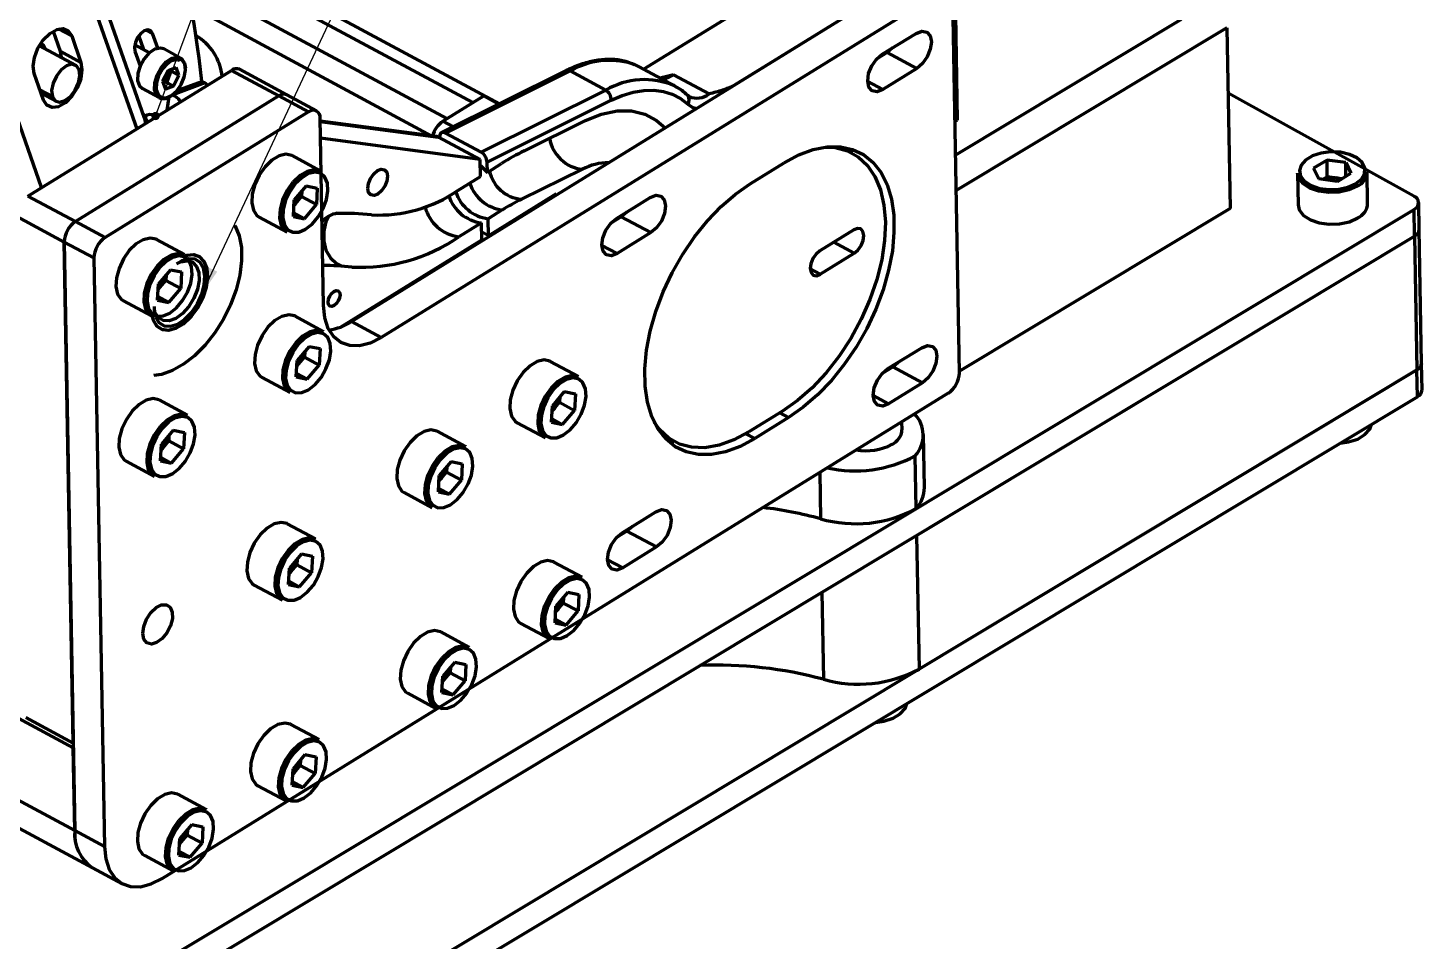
# Model space of a CAD drawing. Header units: millimetres. Extents: x -419 to 9215, y 1224 to 3301.
# Drawn here: x 356.9 to 526.9, y 2615.3 to 2726.8 of the extents above; entities that cross this region are included whole.
import ezdxf

# ---------------------------------------------------------------- set-up
doc = ezdxf.new("R2010")
doc.units = ezdxf.units.MM
doc.layers.add('Net 0.35', color=20, linetype='Continuous', lineweight=35)
doc.layers.add('Net 0.7', color=7, linetype='Continuous', lineweight=70)
doc.styles.get("Standard").update_dxf_attribs({"font": 'arial.ttf'})
doc.dimstyles.new('SLDDIMSTYLE0', dxfattribs={"dimtxt": 0.18, "dimasz": 3.302, "dimexe": 0, "dimexo": 0.0625, "dimgap": 0, "dimtad": 0, "dimtih": 1, "dimtoh": 1, "dimdec": 0, "dimrnd": 1e-09, "dimzin": 0, "dimdsep": 46, "dimtxsty": 'Standard', "dimsah": 1, "dimcen": 0.09, "dimadec": 0, "dimazin": 0, "dimtfac": 3.302, "dimtdec": 0, "dimtofl": 0, "dimtmove": 0, "dimatfit": 3, "dimfxl": 1, "dimfrac": 2, "dimtolj": 1, "dimtzin": 0, "dimarcsym": 0})
doc.dimstyles.new('SLDDIMSTYLE1', dxfattribs={"dimtxt": 0.18, "dimasz": 1.016, "dimexe": 0, "dimexo": 0.0625, "dimgap": 0, "dimtad": 0, "dimtih": 1, "dimtoh": 1, "dimdec": 0, "dimrnd": 1e-09, "dimzin": 0, "dimdsep": 46, "dimtxsty": 'Standard', "dimblk1": 'DOT', "dimblk2": 'DOT', "dimsah": 1, "dimcen": 0.09, "dimadec": 0, "dimazin": 0, "dimtfac": 1.016, "dimtdec": 0, "dimtofl": 0, "dimtmove": 0, "dimatfit": 3, "dimldrblk": 'DOT', "dimfxl": 1, "dimfrac": 2, "dimtolj": 1, "dimtzin": 0, "dimarcsym": 0})

# ---------------------------------------------------------------- blocks, each defined once
blk = doc.blocks.new('_Dot')
at = {"color": 0, "linetype": 'ByBlock', "lineweight": -2}
blk.add_line((-0.5, 0), (-1, 0), dxfattribs=at)
at = {"color": 0, "linetype": 'ByBlock', "const_width": 0.5}
blk.add_lwpolyline([(-0.25, 0, 1), (0.25, 0, 1)], format="xyb", close=True, dxfattribs=at)

msp = doc.modelspace()

# ---------------------------------------------------------------- linework, layer by layer
at = {"layer": 'Net 0.7', "color": 7, "linetype": 'Continuous', "lineweight": 70}
for p, q in [((469.51, 2756.34), (470.24, 2715.52)), ((371.08, 2715.88), (358.94, 2750.58)), ((464.65, 2733.15), (396.36, 2690.95)), ((468.27, 2731.21), (399.98, 2689.01)), ((376.75, 2729.43), (406.16, 2713.6)), ((431.98, 2721.75), (445.67, 2730.21)), ((459.27, 2729.83), (442.99, 2719.77)), ((470.5, 2684.71), (469.68, 2730.43)), ((497.54, 2727.81), (470.02, 2711.27)), ((359.96, 2726.41), (360.82, 2723.94)), ((372.72, 2724.32), (372.09, 2726.12)), ((461.09, 2723.57), (465.22, 2726.13)), ((503.13, 2726.8), (470.1, 2706.94)), ((503.13, 2726.8), (503.52, 2704.76)), ((362.69, 2722.25), (358.28, 2724.62)), ((362.22, 2725.81), (363.35, 2722.58)), ((371.7, 2723.75), (369.91, 2724.72)), ((371.03, 2724.11), (370.42, 2725.85)), ((462.35, 2724.36), (461.68, 2723.78)), ((360.82, 2723.94), (363.35, 2722.58)), ((360.82, 2723.94), (360.95, 2723.18)), ((369.94, 2723.96), (370.57, 2722.15)), ((375.51, 2723.12), (373.45, 2724.23)), ((461.68, 2723.78), (460.41, 2723)), ((460.79, 2723.23), (460.78, 2723.35)), ((461.68, 2723.78), (465.3, 2721.83)), ((356.88, 2706.27), (381.71, 2721.61)), ((358.79, 2717.98), (357.66, 2721.21)), ((373.98, 2721.6), (373.31, 2720.28)), ((373.98, 2721.6), (374.98, 2721.96)), ((374.37, 2721.51), (374.04, 2720.85)), ((374.37, 2721.51), (374.3, 2721.71)), ((374.37, 2721.51), (375.31, 2721.01)), ((375.31, 2721.01), (374.65, 2719.69)), ((375.31, 2721.01), (374.98, 2721.96)), ((376, 2722.51), (376.1, 2721.87)), ((387.5, 2718.49), (381.71, 2721.61)), ((388.48, 2718.62), (382.69, 2721.74)), ((422.52, 2721.58), (407.33, 2714.01)), ((407.81, 2713.96), (423.02, 2721.54)), ((427.36, 2719.2), (423.02, 2721.54)), ((435.76, 2719.72), (431.42, 2722.06)), ((435.64, 2721.08), (434.31, 2720.73)), ((439.98, 2718.75), (435.64, 2721.08)), ((465.3, 2721.83), (461.16, 2719.28)), ((370.84, 2719.39), (372.9, 2718.28)), ((373.31, 2720.28), (373.65, 2719.32)), ((373.71, 2720.19), (373.38, 2720.08)), ((374.65, 2719.69), (373.65, 2719.32)), ((374.04, 2720.85), (373.71, 2720.19)), ((373.71, 2720.19), (374.65, 2719.69)), ((378.47, 2720.07), (374.54, 2718.64)), ((375.09, 2719.17), (378.11, 2720.27)), ((378.11, 2720.27), (378.47, 2720.07)), ((378.81, 2719.81), (378.47, 2720.07)), ((435.86, 2719.66), (435.76, 2719.72)), ((358.49, 2718.83), (360.32, 2717.85)), ((358.58, 2718.78), (358.52, 2718.75)), ((387.5, 2718.49), (362.67, 2703.15)), ((373.87, 2716.77), (374.11, 2718.38)), ((374.54, 2718.65), (374.54, 2718.64)), ((387.5, 2718.49), (391.12, 2716.54)), ((392.1, 2716.67), (388.48, 2718.62)), ((407.51, 2715.42), (412.48, 2718.49)), ((427.36, 2719.2), (412.15, 2711.62)), ((412.48, 2718.49), (414.33, 2717.5)), ((412.89, 2710.41), (428.03, 2717.96)), ((437.55, 2718.45), (437.33, 2718.58)), ((525.93, 2706.27), (503.27, 2718.82)), ((391.12, 2716.54), (366.29, 2701.2)), ((372.58, 2715.97), (372.32, 2716.11)), ((392.94, 2692.91), (392.53, 2715.76)), ((406.77, 2713.52), (392.54, 2715.42)), ((417.47, 2711.8), (424.91, 2715.48)), ((469.95, 2715.35), (470.24, 2715.52)), ((470.24, 2715.52), (469.95, 2715.37)), ((412.05, 2710.72), (392.57, 2713.32)), ((412.05, 2710.72), (406.98, 2713.45)), ((407.11, 2713.38), (407.1, 2713.53)), ((412.15, 2711.62), (407.81, 2713.96)), ((392.55, 2709.35), (389.11, 2711.2)), ((457.47, 2711.5), (456.02, 2712.28)), ((456.45, 2712.22), (456.74, 2711.89)), ((412.09, 2708.65), (412.05, 2710.72)), ((412.92, 2709.16), (412.89, 2710.41)), ((412.92, 2709.16), (414.64, 2710.23)), ((424.52, 2709.55), (417.08, 2705.87)), ((444.98, 2707.77), (449.12, 2710.33)), ((511.73, 2709.08), (511.8, 2705.2)), ((515.34, 2710.66), (513.69, 2709.67)), ((514.32, 2708.37), (513.69, 2709.67)), ((517.62, 2710.35), (515.34, 2710.66)), ((515.37, 2708.62), (515.34, 2710.66)), ((516.61, 2708.06), (518.26, 2709.05)), ((517.62, 2710.35), (518.26, 2709.05)), ((517.65, 2708.68), (517.62, 2710.35)), ((520.29, 2705.35), (520.22, 2709.23)), ((390.83, 2707.51), (389.37, 2705.79)), ((390.83, 2707.51), (392.18, 2707.23)), ((409.33, 2706.94), (412.09, 2708.65)), ((516.61, 2708.06), (514.32, 2708.37)), ((515.37, 2708.62), (514.83, 2708.3)), ((516.52, 2708.47), (515.37, 2708.62)), ((517.15, 2708.38), (516.52, 2708.47)), ((362.67, 2703.15), (356.88, 2706.27)), ((389.26, 2703.78), (389.37, 2705.79)), ((389.53, 2705.34), (390.26, 2706.2)), ((390.3, 2706.89), (390.26, 2706.2)), ((390.26, 2706.2), (392.07, 2705.22)), ((392.18, 2707.23), (392.07, 2705.22)), ((396.36, 2690.95), (420.51, 2705.87)), ((421.33, 2706.55), (413.05, 2701.43)), ((420.36, 2705.95), (420.51, 2705.87)), ((421.33, 2706.55), (421.33, 2706.39)), ((428.67, 2703.54), (432.8, 2706.09)), ((355.92, 2602.38), (525.96, 2704.64)), ((389.28, 2704.22), (390.61, 2703.5)), ((389.33, 2705.1), (389.53, 2705.34)), ((390.61, 2703.5), (392.07, 2705.22)), ((414.74, 2704.57), (413.02, 2703.5)), ((429.94, 2704.32), (429.26, 2703.75)), ((503.52, 2704.76), (470.5, 2684.9)), ((526.02, 2701.37), (525.96, 2704.64)), ((526.59, 2702.2), (526.53, 2705.47)), ((361.32, 2700.66), (355.53, 2703.78)), ((366.29, 2701.2), (362.67, 2703.15)), ((385.09, 2703.71), (388.52, 2701.86)), ((389.26, 2703.78), (390.61, 2703.5)), ((412.19, 2702.99), (409.43, 2701.29)), ((412.23, 2700.92), (412.19, 2702.99)), ((413.05, 2701.43), (413.02, 2703.5)), ((429.26, 2703.75), (427.99, 2702.96)), ((429.26, 2703.75), (432.88, 2701.8)), ((355.98, 2599.11), (526.02, 2701.37)), ((361.32, 2700.66), (364.94, 2698.71)), ((361.32, 2700.66), (362.61, 2628.82)), ((362.41, 2639.5), (361.32, 2700.66)), ((376, 2699.12), (372.56, 2700.97)), ((394.99, 2690.27), (412.23, 2700.92)), ((413.05, 2701.43), (412.21, 2701.89)), ((432.88, 2701.8), (428.74, 2699.24)), ((457.61, 2702.14), (453.48, 2699.58)), ((465.28, 2664.85), (526.02, 2701.37)), ((526.02, 2701.37), (526.31, 2685.05)), ((526.88, 2685.87), (526.59, 2702.2)), ((453.53, 2696.73), (457.67, 2699.28)), ((364.94, 2698.71), (366.23, 2626.88)), ((374.27, 2697.28), (372.81, 2695.56)), ((374.27, 2697.28), (375.63, 2697)), ((372.7, 2693.55), (372.81, 2695.56)), ((372.98, 2695.11), (373.71, 2695.97)), ((373.74, 2696.66), (373.71, 2695.97)), ((373.71, 2695.97), (375.52, 2694.99)), ((375.63, 2697), (375.52, 2694.99)), ((372.73, 2693.99), (374.06, 2693.27)), ((372.78, 2694.87), (372.98, 2695.11)), ((374.06, 2693.27), (375.52, 2694.99)), ((368.53, 2693.48), (371.97, 2691.63)), ((372.46, 2691.51), (372.42, 2692.03)), ((372.7, 2693.55), (374.06, 2693.27)), ((392.9, 2689.75), (389.47, 2691.61)), ((396.36, 2690.95), (399.98, 2689.01)), ((391.18, 2687.92), (389.72, 2686.2)), ((390.65, 2687.3), (390.61, 2686.61)), ((391.18, 2687.92), (392.53, 2687.64)), ((392.53, 2687.64), (392.42, 2685.63)), ((461.77, 2685.2), (465.91, 2687.76)), ((389.61, 2684.19), (389.72, 2686.2)), ((389.68, 2685.51), (389.88, 2685.75)), ((389.88, 2685.75), (390.61, 2686.61)), ((390.61, 2686.61), (392.42, 2685.63)), ((390.96, 2683.91), (392.42, 2685.63)), ((424.04, 2684.23), (420.6, 2686.08)), ((461.1, 2684.63), (462.37, 2685.42)), ((462.37, 2685.42), (463.04, 2685.99)), ((462.37, 2685.42), (465.99, 2683.47)), ((526.94, 2682.61), (526.88, 2685.87)), ((356.27, 2582.79), (526.31, 2685.05)), ((385.44, 2684.12), (388.87, 2682.27)), ((389.61, 2684.19), (390.96, 2683.91)), ((389.63, 2684.62), (390.96, 2683.91)), ((461.47, 2684.86), (461.47, 2684.99)), ((526.31, 2685.05), (465.58, 2648.52)), ((526.37, 2681.78), (526.31, 2685.05)), ((373.27, 2622.97), (469.15, 2682.23)), ((422.31, 2682.4), (420.85, 2680.68)), ((422.31, 2682.4), (423.66, 2682.12)), ((423.66, 2682.12), (423.55, 2680.11)), ((465.99, 2683.47), (461.85, 2680.91)), ((356.33, 2579.52), (526.37, 2681.78)), ((376.35, 2679.52), (372.91, 2681.38)), ((420.74, 2678.67), (420.85, 2680.68)), ((420.81, 2679.99), (421.01, 2680.22)), ((421.01, 2680.22), (421.74, 2681.09)), ((421.78, 2681.77), (421.74, 2681.09)), ((421.74, 2681.09), (423.55, 2680.11)), ((422.09, 2678.39), (423.55, 2680.11)), ((416.57, 2678.6), (420.01, 2676.75)), ((420.74, 2678.67), (422.09, 2678.39)), ((420.77, 2679.1), (422.09, 2678.39)), ((448.94, 2680.03), (444.8, 2677.47)), ((449.67, 2679.23), (445.54, 2676.67)), ((463.5, 2677.72), (463.48, 2678.72)), ((374.62, 2677.69), (373.16, 2675.97)), ((374.09, 2677.07), (374.06, 2676.38)), ((374.62, 2677.69), (375.98, 2677.41)), ((375.98, 2677.41), (375.87, 2675.4)), ((410.24, 2675.71), (406.8, 2677.56)), ((434.29, 2677.06), (435.74, 2676.28)), ((435.02, 2676.67), (434.58, 2676.73)), ((466.23, 2670.7), (466.11, 2677.15)), ((373.06, 2673.96), (373.16, 2675.97)), ((373.13, 2675.28), (373.33, 2675.51)), ((373.33, 2675.51), (374.06, 2676.38)), ((374.06, 2676.38), (375.87, 2675.4)), ((374.41, 2673.68), (375.87, 2675.4)), ((368.88, 2673.89), (372.32, 2672.04)), ((373.06, 2673.96), (374.41, 2673.68)), ((373.08, 2674.39), (374.41, 2673.68)), ((408.52, 2673.87), (407.06, 2672.15)), ((408.52, 2673.87), (409.87, 2673.59)), ((409.87, 2673.59), (409.76, 2671.59)), ((465.23, 2668.11), (465.11, 2674.56)), ((406.95, 2670.15), (407.06, 2672.15)), ((407.02, 2671.46), (407.22, 2671.7)), ((407.22, 2671.7), (407.95, 2672.56)), ((407.99, 2673.25), (407.95, 2672.56)), ((407.95, 2672.56), (409.76, 2671.59)), ((402.77, 2670.08), (406.21, 2668.22)), ((406.95, 2670.15), (408.3, 2669.86)), ((406.97, 2670.58), (408.3, 2669.86)), ((408.3, 2669.86), (409.76, 2671.59)), ((281.66, 2669.02), (364.76, 2624.28)), ((429.35, 2665.17), (433.49, 2667.73)), ((391.96, 2664.41), (388.52, 2666.26)), ((429.95, 2665.38), (428.68, 2664.6)), ((430.62, 2665.95), (429.95, 2665.38)), ((429.95, 2665.38), (433.57, 2663.43)), ((465.28, 2664.85), (465.58, 2648.52)), ((433.57, 2663.43), (429.43, 2660.87)), ((390.24, 2662.58), (388.78, 2660.86)), ((389.71, 2661.95), (389.67, 2661.26)), ((390.24, 2662.58), (391.59, 2662.3)), ((391.59, 2662.3), (391.48, 2660.29)), ((424.48, 2659.74), (421.04, 2661.59)), ((388.67, 2658.85), (388.78, 2660.86)), ((388.74, 2660.17), (388.94, 2660.4)), ((388.94, 2660.4), (389.67, 2661.26)), ((389.67, 2661.26), (391.48, 2660.29)), ((390.02, 2658.57), (391.48, 2660.29)), ((362.42, 2638.92), (323.95, 2659.64)), ((384.49, 2658.78), (387.93, 2656.93)), ((388.67, 2658.85), (390.02, 2658.57)), ((388.69, 2659.28), (390.02, 2658.57)), ((422.75, 2657.91), (421.29, 2656.19)), ((421.45, 2655.73), (422.18, 2656.59)), ((422.22, 2657.28), (422.18, 2656.59)), ((422.18, 2656.59), (423.99, 2655.62)), ((422.75, 2657.91), (424.1, 2657.63)), ((424.1, 2657.63), (423.99, 2655.62)), ((421.18, 2654.18), (421.29, 2656.19)), ((421.2, 2654.61), (422.53, 2653.9)), ((421.25, 2655.5), (421.45, 2655.73)), ((422.53, 2653.9), (423.99, 2655.62)), ((410.68, 2651.22), (407.24, 2653.07)), ((417.01, 2654.11), (420.45, 2652.26)), ((421.18, 2654.18), (422.53, 2653.9)), ((408.96, 2649.38), (407.5, 2647.66)), ((407.66, 2647.21), (408.39, 2648.07)), ((408.43, 2648.76), (408.39, 2648.07)), ((408.39, 2648.07), (410.2, 2647.1)), ((408.96, 2649.38), (410.31, 2649.1)), ((410.31, 2649.1), (410.2, 2647.1)), ((407.39, 2645.66), (407.5, 2647.66)), ((407.46, 2646.97), (407.66, 2647.21)), ((408.74, 2645.37), (410.2, 2647.1)), ((403.21, 2645.58), (406.65, 2643.73)), ((407.39, 2645.66), (408.74, 2645.37)), ((407.41, 2646.09), (408.74, 2645.37)), ((362.41, 2639.5), (356.62, 2642.62)), ((392.4, 2639.92), (388.96, 2641.77)), ((362.61, 2628.82), (362.42, 2638.92)), ((390.68, 2638.09), (389.22, 2636.37)), ((390.68, 2638.09), (392.03, 2637.81)), ((392.03, 2637.81), (391.92, 2635.8)), ((389.11, 2634.36), (389.22, 2636.37)), ((389.18, 2635.68), (389.38, 2635.91)), ((389.38, 2635.91), (390.11, 2636.77)), ((390.15, 2637.46), (390.11, 2636.77)), ((390.11, 2636.77), (391.92, 2635.8)), ((384.93, 2634.29), (388.37, 2632.44)), ((389.11, 2634.36), (390.46, 2634.08)), ((389.13, 2634.79), (390.46, 2634.08)), ((390.46, 2634.08), (391.92, 2635.8)), ((353.92, 2633.5), (362.61, 2628.82)), ((378.61, 2631.4), (375.17, 2633.25)), ((376.88, 2629.56), (375.42, 2627.84)), ((376.88, 2629.56), (378.23, 2629.28)), ((378.23, 2629.28), (378.12, 2627.27)), ((362.61, 2628.82), (366.23, 2626.88)), ((375.31, 2625.83), (375.42, 2627.84)), ((375.58, 2627.39), (376.31, 2628.25)), ((376.35, 2628.94), (376.31, 2628.25)), ((376.31, 2628.25), (378.12, 2627.27)), ((371.14, 2625.76), (374.58, 2623.91)), ((375.31, 2625.83), (376.66, 2625.55)), ((375.33, 2626.27), (376.66, 2625.55)), ((375.38, 2627.15), (375.58, 2627.39)), ((376.66, 2625.55), (378.12, 2627.27)), ((364.76, 2624.28), (368.38, 2622.33))]:
    msp.add_line(p, q, dxfattribs=at)
at = {"layer": 'Net 0.7', "color": 8, "linetype": 'Continuous', "lineweight": 70}
for p, q in [((358.09, 2748.95), (370.16, 2714.47)), ((358.56, 2707.3), (347.62, 2738.58)), ((414.39, 2717.53), (374.79, 2738.85)), ((375.22, 2737.01), (411.14, 2717.67)), ((408, 2715.72), (376.1, 2732.9)), ((360.6, 2726.68), (362.22, 2725.81)), ((372.09, 2726.12), (371.32, 2726.53)), ((359.87, 2718.41), (358.35, 2719.22)), ((459.31, 2720.27), (461.16, 2719.28)), ((392.54, 2715.37), (406.98, 2713.45)), ((408.79, 2714.73), (407.51, 2715.42)), ((457.67, 2699.28), (455.17, 2700.63)), ((426.89, 2700.24), (428.74, 2699.24)), ((453.53, 2696.73), (452.29, 2697.39)), ((460, 2681.91), (461.85, 2680.91)), ((448.59, 2679.81), (449.67, 2679.23)), ((444.45, 2677.26), (445.54, 2676.67)), ((453.46, 2672.53), (453.56, 2666.87)), ((427.58, 2661.87), (429.43, 2660.87)), ((453.72, 2657.9), (453.91, 2647.27))]:
    msp.add_line(p, q, dxfattribs=at)
at = {"layer": 'Net 0.7', "color": 7, "linetype": 'Continuous', "lineweight": 70, "flags": 128}
for points in [[(357.66, 2721.21), (357.53, 2722.12), (357.68, 2723.2), (358.11, 2724.32), (358.76, 2725.34), (359.56, 2726.13), (360.4, 2726.62), (361.18, 2726.72), (361.81, 2726.44), (362.22, 2725.81)], [(372.09, 2726.12), (371.86, 2726.45), (371.51, 2726.56), (371.08, 2726.44), (370.64, 2726.11), (370.26, 2725.61), (369.99, 2725.03), (369.88, 2724.45), (369.94, 2723.96)], [(465.22, 2726.13), (465.92, 2726.39), (466.52, 2726.29), (466.92, 2725.84), (467.08, 2725.1), (466.95, 2724.2), (466.57, 2723.26), (465.99, 2722.43), (465.3, 2721.83)], [(358.46, 2724.92), (358.73, 2724.73), (359.03, 2724.22)], [(373.45, 2724.23), (373.05, 2724.34), (372.38, 2724.21), (371.69, 2723.75), (371.05, 2723.03), (370.57, 2722.14), (370.29, 2721.21), (370.27, 2720.36), (370.49, 2719.71), (370.84, 2719.39)], [(376.01, 2722.35), (375.68, 2722.84), (375.17, 2723.04), (374.54, 2722.91), (373.89, 2722.47), (373.28, 2721.79), (372.82, 2720.95), (372.56, 2720.08), (372.54, 2719.27), (372.76, 2718.66), (373.18, 2718.31), (373.76, 2718.27), (374.41, 2718.56), (375.05, 2719.13), (375.59, 2719.9), (375.96, 2720.77), (376.11, 2721.63), (376.01, 2722.35)], [(375.51, 2723.12), (375.65, 2723.03), (376, 2722.51)], [(461.16, 2719.28), (460.47, 2719.01), (459.87, 2719.11), (459.46, 2719.57), (459.31, 2720.3), (459.43, 2721.21), (459.81, 2722.15), (460.39, 2722.98), (461.09, 2723.57)], [(363.35, 2722.58), (363.48, 2721.67), (363.33, 2720.59), (362.89, 2719.47), (362.24, 2718.45), (361.45, 2717.66), (360.61, 2717.17), (359.83, 2717.07), (359.2, 2717.35), (358.79, 2717.98)], [(359.87, 2718.41), (360.21, 2717.91), (360.75, 2717.74), (361.4, 2717.93), (362.07, 2718.43), (362.65, 2719.18), (363.06, 2720.07), (363.23, 2720.95), (363.13, 2721.69), (362.79, 2722.18), (362.26, 2722.35), (361.61, 2722.17), (360.94, 2721.66), (360.36, 2720.91), (359.95, 2720.03), (359.78, 2719.15), (359.87, 2718.41)], [(430.58, 2722.43), (430.86, 2722.32), (431.42, 2722.06)], [(428.03, 2717.96), (429.38, 2718.55), (430.71, 2718.95), (432, 2719.17), (433.23, 2719.2), (434.39, 2719.05), (435.48, 2718.7), (436.47, 2718.17), (437.36, 2717.47)], [(424.91, 2715.48), (426.86, 2716.26), (428.74, 2716.66), (430.52, 2716.67), (432.14, 2716.28), (433.57, 2715.51), (434.6, 2714.58)], [(389.11, 2711.2), (389.08, 2711.22), (388.35, 2711.37), (387.52, 2711.17), (386.64, 2710.65), (385.81, 2709.84)], [(454.13, 2712.25), (455.36, 2712.18), (456.85, 2711.79), (458.17, 2711.06), (459.29, 2710.01), (460.2, 2708.65), (460.87, 2707.02), (461.3, 2705.15), (461.47, 2703.08), (461.38, 2700.84), (461.03, 2698.49), (460.42, 2696.07), (459.58, 2693.64), (458.52, 2691.23), (457.26, 2688.9), (455.82, 2686.71), (454.23, 2684.68), (452.54, 2682.87), (450.76, 2681.31), (448.94, 2680.03)], [(449.12, 2710.33), (450.91, 2711.29), (452.67, 2711.95), (454.38, 2712.28), (455.99, 2712.29), (457.47, 2711.97), (458.81, 2711.33), (459.97, 2710.38), (460.94, 2709.15), (461.68, 2707.64), (462.21, 2705.9), (462.49, 2703.94), (462.52, 2701.82), (462.32, 2699.57), (461.87, 2697.22), (461.19, 2694.84), (460.29, 2692.45), (459.19, 2690.1), (457.9, 2687.84), (456.46, 2685.71), (454.89, 2683.75), (453.21, 2682), (451.46, 2680.48), (449.67, 2679.23)], [(385.81, 2709.84), (385.09, 2708.82), (384.55, 2707.68), (384.24, 2706.51), (384.18, 2705.44), (384.38, 2704.54), (384.82, 2703.9), (385.09, 2703.71)], [(389.5, 2707.75), (388.83, 2706.79), (388.32, 2705.71), (388.02, 2704.62), (387.97, 2703.61), (388.16, 2702.76), (388.58, 2702.16), (389.18, 2701.86), (389.93, 2701.88), (390.74, 2702.22), (391.55, 2702.85), (392.29, 2703.73), (392.89, 2704.76), (393.3, 2705.85), (393.47, 2706.92), (393.41, 2707.86), (393.1, 2708.59), (392.58, 2709.05), (391.9, 2709.19), (391.11, 2709.01), (390.29, 2708.51), (389.5, 2707.75)], [(389.25, 2707.99), (390.08, 2708.8), (390.95, 2709.32), (391.79, 2709.52), (392.52, 2709.37), (392.55, 2709.35)], [(398.34, 2707.2), (398.42, 2707.8), (398.68, 2708.43), (399.06, 2708.98), (399.52, 2709.37), (399.99, 2709.55), (400.38, 2709.48), (400.65, 2709.18), (400.75, 2708.69), (400.67, 2708.09), (400.42, 2707.46), (400.03, 2706.91), (399.57, 2706.51), (399.11, 2706.34), (398.71, 2706.41), (398.44, 2706.71), (398.34, 2707.2)], [(412.06, 2709.98), (412.11, 2709.95), (412.92, 2709.16)], [(519.01, 2707.47), (518, 2707.02), (516.81, 2706.76), (515.54, 2706.71), (514.32, 2706.88), (513.24, 2707.25), (512.4, 2707.79), (511.88, 2708.45), (511.73, 2709.08)], [(388.52, 2701.86), (388.26, 2702.05), (387.82, 2702.69), (387.62, 2703.58), (387.68, 2704.66), (387.99, 2705.82), (388.53, 2706.97), (389.25, 2707.99)], [(445.54, 2676.67), (443.74, 2675.71), (441.98, 2675.06), (440.28, 2674.72), (438.67, 2674.72), (437.18, 2675.03), (435.84, 2675.67), (434.68, 2676.62), (433.72, 2677.86), (432.97, 2679.36), (432.45, 2681.11), (432.17, 2683.06), (432.13, 2685.18), (432.34, 2687.44), (432.78, 2689.78), (433.46, 2692.17), (434.36, 2694.56), (435.46, 2696.9), (436.75, 2699.16), (438.19, 2701.29), (439.77, 2703.25), (441.44, 2705.01), (443.19, 2706.52), (444.98, 2707.77)], [(512.13, 2708.67), (512.61, 2708.07), (513.39, 2707.56), (514.41, 2707.21), (515.56, 2707.06), (516.76, 2707.1), (517.88, 2707.35), (518.83, 2707.78)], [(432.8, 2706.09), (433.5, 2706.36), (434.1, 2706.26), (434.5, 2705.8), (434.66, 2705.07), (434.53, 2704.16), (434.15, 2703.22), (433.57, 2702.39), (432.88, 2701.8)], [(389.33, 2705.12), (389.36, 2705.15), (389.53, 2705.34)], [(511.8, 2705.2), (511.95, 2704.57), (512.47, 2703.91), (513.31, 2703.37), (514.39, 2703), (515.61, 2702.83), (516.88, 2702.88), (518.07, 2703.14), (519.08, 2703.6)], [(382.11, 2702.67), (382.15, 2702.61), (382.65, 2701.4), (382.92, 2699.97), (382.95, 2698.36), (382.74, 2696.62), (382.28, 2694.82), (381.61, 2693.01), (380.74, 2691.24), (379.69, 2689.58), (378.51, 2688.08), (377.22, 2686.78), (375.88, 2685.73), (374.52, 2684.97), (373.19, 2684.5), (372.26, 2684.37)], [(428.74, 2699.24), (428.05, 2698.98), (427.45, 2699.08), (427.04, 2699.53), (426.89, 2700.27), (427.01, 2701.18), (427.39, 2702.12), (427.97, 2702.94), (428.67, 2703.54)], [(457.67, 2699.28), (458.13, 2699.68), (458.51, 2700.23), (458.76, 2700.85), (458.85, 2701.46), (458.74, 2701.95), (458.47, 2702.25), (458.08, 2702.32), (457.61, 2702.14)], [(372.56, 2700.97), (372.52, 2700.99), (371.8, 2701.14), (370.96, 2700.94), (370.09, 2700.42), (369.25, 2699.61)], [(369.25, 2699.61), (368.53, 2698.59), (368, 2697.44), (367.68, 2696.28), (367.62, 2695.21), (367.82, 2694.31), (368.27, 2693.67), (368.53, 2693.48)], [(372.95, 2697.52), (372.27, 2696.56), (371.76, 2695.48), (371.47, 2694.39), (371.41, 2693.38), (371.6, 2692.53), (372.02, 2691.93), (372.63, 2691.62), (373.37, 2691.65), (374.19, 2691.99), (375, 2692.62), (375.74, 2693.5), (376.34, 2694.53), (376.74, 2695.62), (376.92, 2696.69), (376.85, 2697.63), (376.54, 2698.36), (376.03, 2698.82), (375.34, 2698.96), (374.56, 2698.78), (373.73, 2698.28), (372.95, 2697.52)], [(372.13, 2691.18), (372.57, 2690.44), (373.21, 2690), (374.01, 2689.9), (374.92, 2690.13), (375.86, 2690.69), (376.76, 2691.53), (377.56, 2692.59), (378.2, 2693.8), (378.63, 2695.05), (378.82, 2696.26), (378.75, 2697.34), (378.44, 2698.21), (377.89, 2698.81), (377.16, 2699.08), (376.3, 2699.02), (375.74, 2698.81)], [(372.69, 2697.76), (373.52, 2698.57), (374.4, 2699.09), (375.24, 2699.29), (375.96, 2699.14), (376, 2699.12)], [(377.62, 2692.69), (378.25, 2693.9), (378.66, 2695.15), (378.83, 2696.36), (378.74, 2697.42), (378.4, 2698.27), (377.84, 2698.84), (377.1, 2699.09), (376.23, 2699), (375.73, 2698.8)], [(453.48, 2699.58), (453.02, 2699.19), (452.63, 2698.64), (452.38, 2698.01), (452.29, 2697.41), (452.4, 2696.92), (452.67, 2696.62), (453.06, 2696.55), (453.53, 2696.73)], [(371.97, 2691.63), (371.71, 2691.82), (371.26, 2692.46), (371.06, 2693.35), (371.12, 2694.43), (371.43, 2695.59), (371.97, 2696.74), (372.69, 2697.76)], [(375, 2697.98), (375.51, 2698.23), (376.29, 2698.37), (376.95, 2698.19), (377.45, 2697.69), (377.72, 2696.93), (377.76, 2695.97), (377.55, 2694.9), (377.12, 2693.8), (376.5, 2692.79), (375.75, 2691.94), (374.93, 2691.34), (374.13, 2691.04), (373.4, 2691.06), (372.81, 2691.4), (372.42, 2692.03), (372.42, 2692.03)], [(372.46, 2691.51), (372.87, 2690.82), (373.49, 2690.43), (374.26, 2690.37), (375.12, 2690.64), (376, 2691.22), (376.83, 2692.07), (377.55, 2693.12), (378.08, 2694.28), (378.4, 2695.45), (378.48, 2696.55), (378.3, 2697.48), (377.89, 2698.17), (377.27, 2698.56), (376.5, 2698.62), (375.64, 2698.35), (375.11, 2698.03)], [(372.78, 2694.89), (372.81, 2694.92), (372.98, 2695.11)], [(393.5, 2693.31), (393.55, 2693.67), (393.7, 2694.05), (393.93, 2694.38), (394.21, 2694.61), (394.48, 2694.72), (394.72, 2694.68), (394.89, 2694.5), (394.95, 2694.21), (394.9, 2693.84), (394.74, 2693.47), (394.51, 2693.14), (394.24, 2692.9), (393.96, 2692.79), (393.72, 2692.83), (393.56, 2693.02), (393.5, 2693.31)], [(371.97, 2691.82), (372.16, 2691.11), (372.61, 2690.39), (373.27, 2689.98), (374.08, 2689.9), (374.99, 2690.17), (375.93, 2690.75), (376.83, 2691.61), (377.62, 2692.69)], [(372.28, 2692.77), (372.28, 2692.44), (372.46, 2691.51)], [(399.98, 2689.01), (398.64, 2688.33), (397.33, 2688), (396.13, 2688.01), (395.06, 2688.38), (394.18, 2689.09), (393.52, 2690.11), (393.1, 2691.4), (392.94, 2692.91)], [(389.47, 2691.61), (389.43, 2691.63), (388.7, 2691.78), (387.87, 2691.58), (386.99, 2691.06), (386.16, 2690.25)], [(386.16, 2690.25), (385.44, 2689.23), (384.9, 2688.08), (384.59, 2686.92), (384.53, 2685.84), (384.73, 2684.95), (385.17, 2684.31), (385.44, 2684.12)], [(389.85, 2688.16), (389.18, 2687.2), (388.67, 2686.12), (388.38, 2685.03), (388.32, 2684.01), (388.51, 2683.17), (388.93, 2682.57), (389.53, 2682.26), (390.28, 2682.28), (391.09, 2682.63), (391.9, 2683.26), (392.64, 2684.13), (393.24, 2685.16), (393.65, 2686.26), (393.82, 2687.33), (393.76, 2688.27), (393.45, 2689), (392.93, 2689.46), (392.25, 2689.6), (391.46, 2689.41), (390.64, 2688.92), (389.85, 2688.16)], [(389.6, 2688.4), (390.43, 2689.2), (391.3, 2689.73), (392.14, 2689.93), (392.87, 2689.77), (392.9, 2689.75)], [(388.87, 2682.27), (388.61, 2682.46), (388.17, 2683.09), (387.97, 2683.99), (388.03, 2685.07), (388.34, 2686.23), (388.88, 2687.37), (389.6, 2688.4)], [(465.91, 2687.76), (466.61, 2688.03), (467.2, 2687.92), (467.61, 2687.47), (467.76, 2686.73), (467.64, 2685.83), (467.26, 2684.89), (466.68, 2684.06), (465.99, 2683.47)], [(389.68, 2685.53), (389.71, 2685.56), (389.88, 2685.75)], [(420.6, 2686.08), (420.56, 2686.1), (419.84, 2686.26), (419, 2686.06), (418.13, 2685.53), (417.29, 2684.72)], [(417.29, 2684.72), (416.57, 2683.7), (416.03, 2682.56), (415.72, 2681.4), (415.66, 2680.32), (415.86, 2679.42), (416.31, 2678.78), (416.57, 2678.6)], [(420.99, 2682.64), (420.31, 2681.67), (419.8, 2680.6), (419.51, 2679.51), (419.45, 2678.49), (419.64, 2677.65), (420.06, 2677.05), (420.67, 2676.74), (421.41, 2676.76), (422.22, 2677.11), (423.04, 2677.74), (423.78, 2678.61), (424.37, 2679.64), (424.78, 2680.74), (424.96, 2681.8), (424.89, 2682.74), (424.58, 2683.48), (424.07, 2683.93), (423.38, 2684.08), (422.59, 2683.89), (421.77, 2683.4), (420.99, 2682.64)], [(420.73, 2682.87), (421.56, 2683.68), (422.44, 2684.21), (423.27, 2684.4), (424, 2684.25), (424.04, 2684.23)], [(461.85, 2680.91), (461.15, 2680.64), (460.56, 2680.75), (460.15, 2681.2), (460, 2681.94), (460.12, 2682.84), (460.5, 2683.78), (461.08, 2684.61), (461.77, 2685.2)], [(420.01, 2676.75), (419.74, 2676.93), (419.3, 2677.57), (419.1, 2678.47), (419.16, 2679.55), (419.47, 2680.71), (420.01, 2681.85), (420.73, 2682.87)], [(372.91, 2681.38), (372.87, 2681.39), (372.15, 2681.55), (371.31, 2681.35), (370.44, 2680.83), (369.6, 2680.02)], [(420.82, 2680.01), (420.84, 2680.04), (421.01, 2680.22)], [(369.6, 2680.02), (368.89, 2678.99), (368.35, 2677.85), (368.03, 2676.69), (367.97, 2675.61), (368.17, 2674.71), (368.62, 2674.08), (368.88, 2673.89)], [(373.3, 2677.93), (372.62, 2676.97), (372.12, 2675.89), (371.82, 2674.8), (371.77, 2673.78), (371.95, 2672.94), (372.37, 2672.34), (372.98, 2672.03), (373.72, 2672.05), (374.54, 2672.4), (375.35, 2673.03), (376.09, 2673.9), (376.69, 2674.93), (377.09, 2676.03), (377.27, 2677.1), (377.2, 2678.04), (376.89, 2678.77), (376.38, 2679.22), (375.69, 2679.37), (374.91, 2679.18), (374.08, 2678.69), (373.3, 2677.93)], [(373.04, 2678.16), (373.88, 2678.97), (374.75, 2679.5), (375.59, 2679.7), (376.31, 2679.54), (376.35, 2679.52)], [(444.8, 2677.47), (442.98, 2676.5), (441.19, 2675.86), (439.46, 2675.55), (437.84, 2675.6), (436.36, 2675.99), (435.04, 2676.72), (433.92, 2677.77), (433.28, 2678.66)], [(516.93, 2676.1), (517.97, 2676.25), (519.08, 2676.61), (519.97, 2677.15), (520.55, 2677.8), (520.76, 2678.41)], [(372.32, 2672.04), (372.06, 2672.22), (371.61, 2672.86), (371.41, 2673.76), (371.47, 2674.84), (371.78, 2676), (372.32, 2677.14), (373.04, 2678.16)], [(406.8, 2677.56), (406.77, 2677.58), (406.04, 2677.73), (405.2, 2677.53), (404.33, 2677.01), (403.5, 2676.2)], [(373.13, 2675.3), (373.16, 2675.33), (373.33, 2675.51)], [(403.5, 2676.2), (402.78, 2675.18), (402.24, 2674.04), (401.93, 2672.87), (401.87, 2671.8), (402.07, 2670.9), (402.51, 2670.26), (402.77, 2670.08)], [(407.19, 2674.11), (406.52, 2673.15), (406.01, 2672.07), (405.71, 2670.98), (405.66, 2669.97), (405.85, 2669.12), (406.26, 2668.52), (406.87, 2668.22), (407.61, 2668.24), (408.43, 2668.58), (409.24, 2669.22), (409.98, 2670.09), (410.58, 2671.12), (410.98, 2672.21), (411.16, 2673.28), (411.09, 2674.22), (410.79, 2674.95), (410.27, 2675.41), (409.59, 2675.55), (408.8, 2675.37), (407.98, 2674.87), (407.19, 2674.11)], [(406.93, 2674.35), (407.77, 2675.16), (408.64, 2675.68), (409.48, 2675.88), (410.21, 2675.73), (410.24, 2675.71)], [(406.21, 2668.22), (405.95, 2668.41), (405.51, 2669.05), (405.3, 2669.95), (405.36, 2671.02), (405.68, 2672.18), (406.22, 2673.33), (406.93, 2674.35)], [(407.02, 2671.49), (407.05, 2671.51), (407.22, 2671.7)], [(433.49, 2667.73), (434.19, 2667.99), (434.79, 2667.89), (435.19, 2667.44), (435.34, 2666.7), (435.22, 2665.79), (434.84, 2664.85), (434.26, 2664.02), (433.57, 2663.43)], [(385.22, 2664.9), (384.5, 2663.88), (383.96, 2662.74), (383.65, 2661.58), (383.59, 2660.5), (383.79, 2659.6), (384.23, 2658.96), (384.49, 2658.78)], [(388.52, 2666.26), (388.49, 2666.28), (387.76, 2666.43), (386.92, 2666.24), (386.05, 2665.71), (385.22, 2664.9)], [(429.43, 2660.87), (428.73, 2660.61), (428.14, 2660.71), (427.73, 2661.16), (427.58, 2661.9), (427.7, 2662.81), (428.08, 2663.75), (428.66, 2664.58), (429.35, 2665.17)], [(388.91, 2662.81), (388.24, 2661.85), (387.73, 2660.78), (387.43, 2659.69), (387.38, 2658.67), (387.57, 2657.83), (387.98, 2657.22), (388.59, 2656.92), (389.34, 2656.94), (390.15, 2657.28), (390.96, 2657.92), (391.7, 2658.79), (392.3, 2659.82), (392.71, 2660.92), (392.88, 2661.98), (392.81, 2662.92), (392.51, 2663.65), (391.99, 2664.11), (391.31, 2664.26), (390.52, 2664.07), (389.7, 2663.58), (388.91, 2662.81)], [(388.66, 2663.05), (389.49, 2663.86), (390.36, 2664.39), (391.2, 2664.58), (391.93, 2664.43), (391.96, 2664.41)], [(387.93, 2656.93), (387.67, 2657.11), (387.23, 2657.75), (387.03, 2658.65), (387.08, 2659.73), (387.4, 2660.89), (387.94, 2662.03), (388.66, 2663.05)], [(421.04, 2661.59), (421, 2661.61), (420.27, 2661.77), (419.44, 2661.57), (418.56, 2661.04), (417.73, 2660.23)], [(388.74, 2660.19), (388.77, 2660.22), (388.94, 2660.4)], [(417.73, 2660.23), (417.01, 2659.21), (416.47, 2658.07), (416.16, 2656.91), (416.1, 2655.83), (416.3, 2654.93), (416.74, 2654.29), (417.01, 2654.11)], [(421.17, 2658.38), (422, 2659.19), (422.88, 2659.72), (423.71, 2659.91), (424.44, 2659.76), (424.48, 2659.74)], [(420.45, 2652.26), (420.18, 2652.44), (419.74, 2653.08), (419.54, 2653.98), (419.6, 2655.06), (419.91, 2656.22), (420.45, 2657.36), (421.17, 2658.38)], [(421.43, 2658.15), (420.75, 2657.18), (420.24, 2656.11), (419.95, 2655.02), (419.89, 2654), (420.08, 2653.16), (420.5, 2652.56), (421.1, 2652.25), (421.85, 2652.27), (422.66, 2652.62), (423.48, 2653.25), (424.21, 2654.12), (424.81, 2655.15), (425.22, 2656.25), (425.4, 2657.31), (425.33, 2658.25), (425.02, 2658.99), (424.5, 2659.44), (423.82, 2659.59), (423.03, 2659.4), (422.21, 2658.91), (421.43, 2658.15)], [(370.9, 2652.88), (371.01, 2653.73), (371.35, 2654.61), (371.87, 2655.42), (372.51, 2656.03), (373.17, 2656.36), (373.77, 2656.38), (374.23, 2656.08), (374.49, 2655.49), (374.5, 2654.7), (374.27, 2653.82), (373.84, 2652.96), (373.25, 2652.24), (372.58, 2651.76), (371.94, 2651.58), (371.4, 2651.73), (371.04, 2652.18), (370.9, 2652.88)], [(421.25, 2655.52), (421.28, 2655.55), (421.45, 2655.73)], [(407.24, 2653.07), (407.2, 2653.09), (406.48, 2653.24), (405.64, 2653.04), (404.77, 2652.52), (403.93, 2651.71)], [(403.93, 2651.71), (403.22, 2650.69), (402.68, 2649.55), (402.36, 2648.38), (402.3, 2647.31), (402.51, 2646.41), (402.95, 2645.77), (403.21, 2645.58)], [(407.37, 2649.86), (408.21, 2650.67), (409.08, 2651.19), (409.92, 2651.39), (410.64, 2651.24), (410.68, 2651.22)], [(406.65, 2643.73), (406.39, 2643.92), (405.94, 2644.56), (405.74, 2645.46), (405.8, 2646.53), (406.11, 2647.69), (406.65, 2648.84), (407.37, 2649.86)], [(407.63, 2649.62), (406.95, 2648.66), (406.45, 2647.58), (406.15, 2646.49), (406.1, 2645.48), (406.28, 2644.63), (406.7, 2644.03), (407.31, 2643.73), (408.05, 2643.75), (408.87, 2644.09), (409.68, 2644.73), (410.42, 2645.6), (411.02, 2646.63), (411.42, 2647.72), (411.6, 2648.79), (411.53, 2649.73), (411.23, 2650.46), (410.71, 2650.92), (410.02, 2651.06), (409.24, 2650.88), (408.41, 2650.38), (407.63, 2649.62)], [(407.46, 2647), (407.49, 2647.02), (407.66, 2647.21)], [(460.25, 2642.02), (461.29, 2642.17), (462.4, 2642.53), (463.29, 2643.06), (463.87, 2643.72), (464.08, 2644.32)], [(388.96, 2641.77), (388.93, 2641.79), (388.2, 2641.94), (387.36, 2641.75), (386.49, 2641.22), (385.66, 2640.41)], [(385.66, 2640.41), (384.94, 2639.39), (384.4, 2638.25), (384.08, 2637.09), (384.03, 2636.01), (384.23, 2635.11), (384.67, 2634.47), (384.93, 2634.29)], [(389.35, 2638.32), (388.67, 2637.36), (388.17, 2636.29), (387.87, 2635.19), (387.82, 2634.18), (388.01, 2633.34), (388.42, 2632.73), (389.03, 2632.43), (389.77, 2632.45), (390.59, 2632.79), (391.4, 2633.43), (392.14, 2634.3), (392.74, 2635.33), (393.14, 2636.43), (393.32, 2637.49), (393.25, 2638.43), (392.95, 2639.16), (392.43, 2639.62), (391.75, 2639.77), (390.96, 2639.58), (390.13, 2639.09), (389.35, 2638.32)], [(389.09, 2638.56), (389.93, 2639.37), (390.8, 2639.9), (391.64, 2640.09), (392.36, 2639.94), (392.4, 2639.92)], [(388.37, 2632.44), (388.11, 2632.62), (387.66, 2633.26), (387.46, 2634.16), (387.52, 2635.24), (387.84, 2636.4), (388.38, 2637.54), (389.09, 2638.56)], [(389.18, 2635.7), (389.21, 2635.73), (389.38, 2635.91)], [(375.17, 2633.25), (375.13, 2633.27), (374.4, 2633.42), (373.57, 2633.22), (372.69, 2632.7), (371.86, 2631.89)], [(371.86, 2631.89), (371.14, 2630.87), (370.6, 2629.72), (370.29, 2628.56), (370.23, 2627.48), (370.43, 2626.59), (370.87, 2625.95), (371.14, 2625.76)], [(375.56, 2629.8), (374.88, 2628.84), (374.37, 2627.76), (374.08, 2626.67), (374.02, 2625.66), (374.21, 2624.81), (374.63, 2624.21), (375.23, 2623.9), (375.98, 2623.93), (376.79, 2624.27), (377.6, 2624.9), (378.34, 2625.78), (378.94, 2626.8), (379.35, 2627.9), (379.52, 2628.97), (379.46, 2629.91), (379.15, 2630.64), (378.63, 2631.1), (377.95, 2631.24), (377.16, 2631.06), (376.34, 2630.56), (375.56, 2629.8)], [(375.3, 2630.04), (376.13, 2630.85), (377.01, 2631.37), (377.84, 2631.57), (378.57, 2631.42), (378.61, 2631.4)], [(374.58, 2623.91), (374.31, 2624.1), (373.87, 2624.74), (373.67, 2625.63), (373.73, 2626.71), (374.04, 2627.87), (374.58, 2629.02), (375.3, 2630.04)], [(366.23, 2626.88), (366.39, 2625.36), (366.81, 2624.08), (367.47, 2623.06), (368.35, 2622.35), (369.41, 2621.98), (370.62, 2621.96), (371.92, 2622.3), (373.27, 2622.97)], [(375.38, 2627.17), (375.41, 2627.2), (375.58, 2627.39)]]:
    msp.add_lwpolyline(points, dxfattribs=at)
at = {"layer": 'Net 0.7', "color": 8, "linetype": 'Continuous', "lineweight": 70, "flags": 128}
for points in [[(372.9, 2718.28), (372.56, 2718.6), (372.33, 2719.25), (372.35, 2720.1), (372.63, 2721.03), (373.12, 2721.91), (373.75, 2722.64), (374.45, 2723.1), (375.11, 2723.23), (375.51, 2723.12)], [(437.36, 2717.47), (437.9, 2717.1), (438.42, 2716.94)], [(518.83, 2707.78), (519.53, 2708.34), (519.91, 2709), (519.94, 2709.69), (519.62, 2710.35), (518.98, 2710.92), (518.06, 2711.35), (516.97, 2711.61), (515.78, 2711.66), (514.61, 2711.52), (513.56, 2711.18), (512.73, 2710.67), (512.18, 2710.05), (511.97, 2709.37), (512.12, 2708.69), (512.13, 2708.67)], [(393.57, 2703.82), (393.24, 2703.13), (392.96, 2701.97), (392.96, 2700.78), (393.24, 2699.67), (393.78, 2698.71), (394.53, 2698.02), (395.16, 2697.71)]]:
    msp.add_lwpolyline(points, dxfattribs=at)
at = {"layer": 'Net 0.7', "color": 7, "linetype": 'Continuous', "lineweight": 70}
for centre, radius, start, end in [((237.67, 2704.94), 141.27, 6.2293, 24.6062), ((374.13, 2720.26), 6.46, 4.9569, 60.2241), ((372.43, 2721.71), 1.83, 331.9036, 359.4705), ((382.31, 2720.83), 0.986, 67.4774, 127.4823), ((372.34, 2721.67), 1.88, 303.299, 334.3099), ((373.43, 2719.46), 1.3, 245.7129, 310.4134), ((372.99, 2715.92), 3.14, 36.5124, 60.4888), ((388.1, 2717.71), 0.986, 67.4774, 127.4823), ((426.63, 2718), 1.4, 358.0897, 58.4901), ((371.81, 2714.88), 1.33, 67.6615, 120.4992), ((391.68, 2715.9), 0.857, 351.1322, 130.9139), ((409.34, 2712.81), 3.19, 124.9065, 165.8265), ((432.69, 2681.1), 34.27, 116.3761, 121.7884), ((427.65, 2703.73), 6.6, 89.3363, 118.274), ((518.15, 2709.37), 2.08, 294.5325, 356.2), ((516.04, 2705.21), 3.29, 81.7336, 110.6203), ((516.13, 2705.56), 2.94, 71.3276, 82.5054), ((386.93, 2707.55), 3.41, 319.6701, 348.3335), ((399.66, 2721.05), 17.1, 267.079, 304.4314), ((412.81, 2707.78), 4.82, 197.8677, 262.5783), ((413.64, 2708.28), 4.82, 198.1548, 262.5951), ((429.64, 2680.52), 28.29, 116.3761, 121.7884), ((525.63, 2705.45), 0.873, 291.8083, 70.2257), ((395.03, 2701.15), 3.04, 97.7281, 138.5059), ((395.15, 2669.59), 34.57, 83.9634, 90.881), ((518.22, 2705.49), 2.08, 294.5325, 356.2), ((364.43, 2700.58), 3.11, 124.4477, 178.5173), ((368.05, 2698.63), 3.11, 124.4477, 178.5173), ((397.46, 2718.75), 21.18, 267.079, 304.4314), ((525.6, 2702.27), 0.986, 294.7235, 356.009), ((393.04, 2666.06), 31.72, 83.9582, 90.3355), ((370.37, 2697.32), 3.41, 319.6701, 348.3335), ((392.85, 2696.2), 6.31, 276.8767, 303.8035), ((387.28, 2687.95), 3.41, 319.6701, 348.3335), ((525.9, 2685.94), 0.986, 294.7235, 356.009), ((525.92, 2685.92), 0.959, 293.7665, 356.966), ((467.39, 2684.79), 3.11, 304.4477, 358.5173), ((525.95, 2682.68), 0.986, 294.7235, 356.009), ((418.41, 2682.43), 3.41, 319.6701, 348.3335), ((462.33, 2677.09), 3.75, 317.7942, 43.8442), ((370.72, 2677.72), 3.41, 319.6701, 348.3335), ((461.42, 2677.85), 2.08, 294.5325, 356.2), ((459.16, 2681.79), 6.61, 259.2383, 298.1687), ((457.74, 2688.36), 15.64, 257.5264, 298.0919), ((404.62, 2673.91), 3.41, 319.6701, 348.3335), ((462.37, 2670.71), 3.86, 317.8037, 359.9533), ((441.2, 2622.26), 46.29, 74.5079, 83.4002), ((457.85, 2681.93), 15.66, 254.1198, 298.1008), ((386.34, 2662.61), 3.41, 319.6701, 348.3335), ((418.85, 2657.94), 3.41, 319.6701, 348.3335), ((405.06, 2649.42), 3.41, 319.6701, 348.3335), ((441, 2599.77), 49.23, 74.7967, 92.5117), ((458.2, 2662.34), 15.66, 254.1198, 298.1008), ((386.78, 2638.12), 3.41, 319.6701, 348.3335), ((367.33, 2628.28), 4.75, 173.4797, 237.3304), ((367.48, 2628.35), 4.89, 174.4849, 236.3252), ((372.98, 2629.6), 3.41, 319.6701, 348.3335)]:
    msp.add_arc(centre, radius, start, end, dxfattribs=at)
at = {"layer": 'Net 0.7', "color": 8, "linetype": 'Continuous', "lineweight": 70}
for centre, radius, start, end in [((427.83, 2713.24), 9.59, 73.3277, 120.1192), ((422.73, 2721.09), 0.538, 57.5943, 113.2106), ((433.86, 2723.77), 3.22, 275.7001, 303.442), ((432.07, 2711.24), 9.24, 66.4392, 120.5904), ((436.69, 2718), 0.859, 321.3072, 42.3195), ((438.49, 2720.62), 2.39, 246.3915, 308.5225), ((424.96, 2714.01), 4.49, 188.9402, 264.3126), ((417.5, 2710.27), 4.42, 192.3593, 264.5102), ((415.36, 2709.35), 4.82, 198.1727, 262.5961), ((410.08, 2706.15), 4.9, 194.1349, 262.3921)]:
    msp.add_arc(centre, radius, start, end, dxfattribs=at)
at = {"layer": 'Net 0.7', "color": 7, "linetype": 'Continuous', "lineweight": 70}
for centre, major_axis, ratio, start_param, end_param in [((369.28, 2714.22), (-0.08, 3.06), 0.761842, 4.998125, 5.479054), ((368.57, 2713.96), (1.48, 3.13), 0.711754, 5.402318, 5.659237), ((407, 2712.48), (-0.44, 1.01), 0.569955, 5.659219, 5.954086), ((407.83, 2713.14), (-0.523, 0.855), 0.585262, 5.495839, 7.066636), ((412.17, 2710.8), (-0.523, 0.855), 0.585262, 3.925043, 5.495839)]:
    msp.add_ellipse(centre, major_axis=major_axis, ratio=ratio, start_param=start_param, end_param=end_param, dxfattribs=at)
for points, knots in [([(373, 2721.23), (373.1, 2721.42), (373.33, 2721.87), (373.86, 2722.44), (374.46, 2722.85), (375.02, 2723), (375.29, 2722.88), (375.42, 2722.83)], [0, 0, 0, 0, 0.153435, 0.366672, 0.578545, 0.78871, 1, 1, 1, 1]), ([(430.48, 2722.44), (430.19, 2722.55), (429.43, 2722.84), (428.07, 2722.98), (426.43, 2722.9), (424.73, 2722.51), (423.41, 2722.01), (422.67, 2721.65), (422.52, 2721.58)], [0, 0, 0, 0, 0.124241, 0.325696, 0.529291, 0.735991, 0.945411, 1, 1, 1, 1]), ([(434.3, 2720.76), (434.22, 2720.72), (434.09, 2720.67), (434.01, 2720.67), (433.99, 2720.67)], [0, 0, 0, 0, 0.71712, 1, 1, 1, 1]), ([(437.33, 2718.58), (437.11, 2718.77), (436.66, 2719.19), (436.13, 2719.47), (435.85, 2719.63)], [0, 0, 0, 0, 0.470299, 1, 1, 1, 1]), ([(442.99, 2719.77), (442.54, 2719.56), (441.62, 2719.13), (440.53, 2718.88), (439.98, 2718.75)], [0, 0, 0, 0, 0.4959253, 1, 1, 1, 1])]:
    msp.add_open_spline(points, degree=3, knots=knots, dxfattribs=at)

# ---------------------------------------------------------------- leaders
at = {"layer": 'Net 0.35'}
for points, dimstyle in [([(345.55, 2722.92), (364.76, 2829.25)], 'SLDDIMSTYLE1'), ([(372.45, 2716.04), (414.42, 2829.25)], 'SLDDIMSTYLE1'), ([(378.09, 2694.29), (441.24, 2829.25)], 'SLDDIMSTYLE0')]:
    msp.add_leader(points, dimstyle=dimstyle, dxfattribs=at)

doc.saveas('drawing.dxf')
